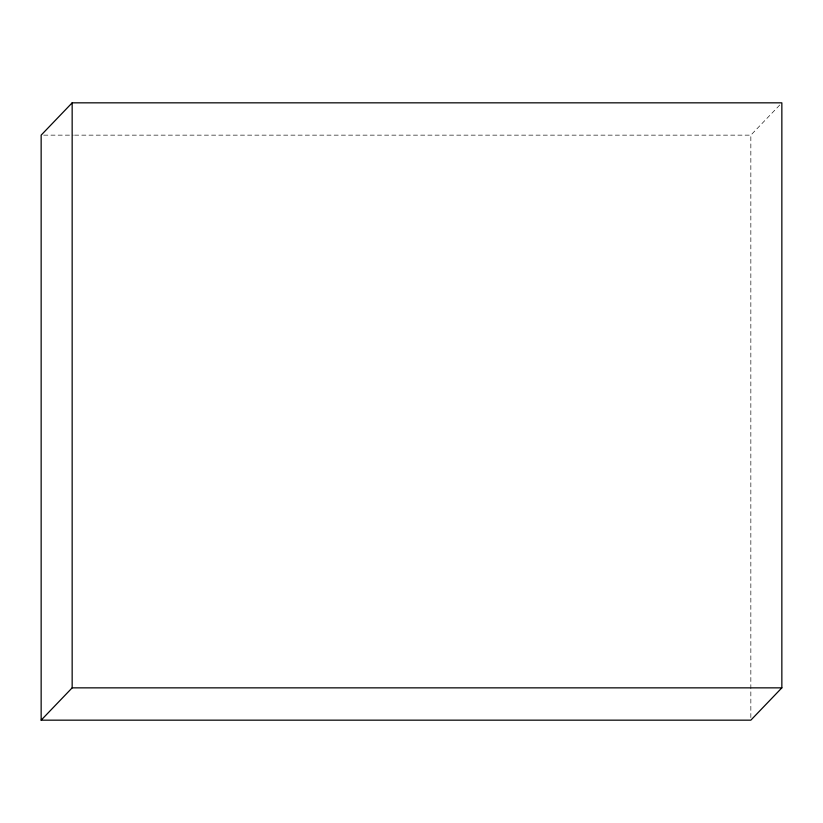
<?xml version="1.0" encoding="UTF-8"?>
<svg xmlns="http://www.w3.org/2000/svg" width="823" height="823" viewBox="0 0 823 823"><rect width="100%" height="100%" fill="white"/><g stroke="black" fill="none" stroke-linecap="round" stroke-linejoin="round"><path stroke-width="0.62" stroke-dasharray="4.12 3.09" d="M750.843 717.594L750.843 135.147L780.081 104.686M43.722 135.147L73.288 135.147M74.574 135.147L750.843 135.147"/><path stroke-width="1.23" d="M72.157 102.834L41.15 135.147L41.15 720.166L750.843 720.166L781.85 687.853L781.85 102.834L72.157 102.834L72.157 687.853L41.15 720.166M72.157 687.853L781.85 687.853"/></g></svg>
